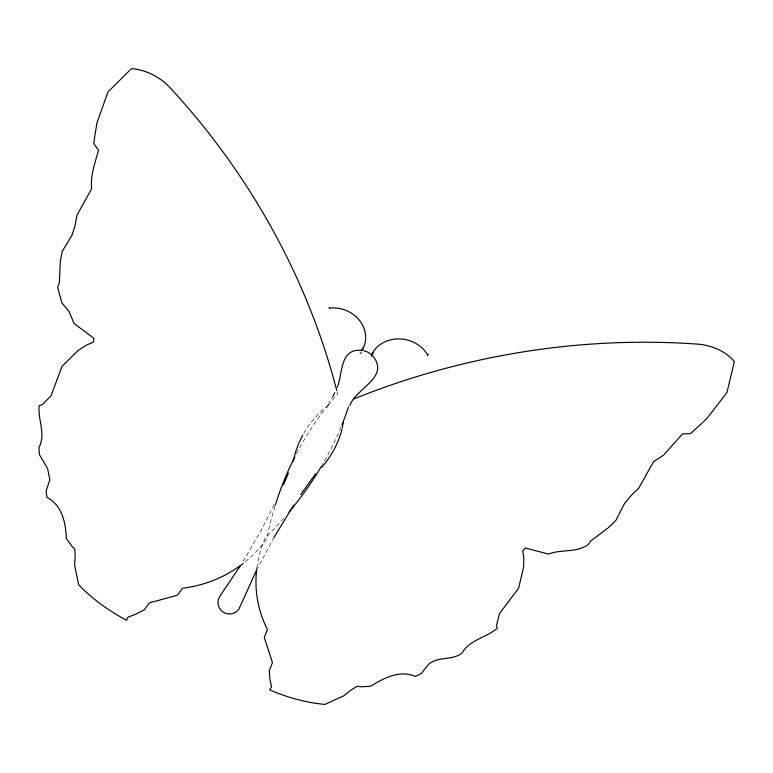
<?xml version="1.0" encoding="UTF-8"?>
<svg xmlns="http://www.w3.org/2000/svg" width="773" height="773" viewBox="0 0 773 773"><rect width="100%" height="100%" fill="white"/><g stroke="black" fill="none" stroke-linecap="round" stroke-linejoin="round"><path stroke-width="0.58" stroke-dasharray="3.87 2.9" d="M360.682 353.164C358.286 351.377 361.899 355.773 361.822 351.348M274.26 504.614L261.129 530.336L242.422 562.58M256.472 570.455L273.806 537.776M333.627 395.138L328.873 402.569M303.799 433.353C309.036 423.121 317.355 415.275 325.278 407.207M337.038 391.582A649.069 575.499 46.5 0 1 337.627 393.901A372.683 330.448 46.5 0 0 329.665 403.264M274.917 506.373A372.683 330.448 46.5 0 0 266.811 538.771A149.856 132.869 46.5 0 1 244.026 562.783M296.407 453.828A372.683 330.448 46.5 0 1 325.481 408.511M256.907 567.846A149.856 124.385 -13.2 0 1 265.149 537.96A372.683 309.335 -13.2 0 0 284.532 517.33M341.028 427.063A372.683 309.335 -13.2 0 1 322.128 465.066"/><path stroke-width="1.16" d="M329.395 308.012L329.327 307.528L329.395 308.012A31.384 27.886 13.6 0 1 365.658 336.738M342.255 427.517L343.27 422.734M293.218 461.355L295.47 452.302L298.668 443.518L302.784 435.102M342.033 429.005C338.603 443.113 331.259 456.07 322.003 467.172M337.25 387.244C343.009 373.649 339.434 348.381 361.445 350.353M283.469 484.729L288.464 473.086M256.472 570.455L239.06 608.728L237.437 610.854L234.113 613.057L230.412 614.023L225.813 613.511L221.957 611.356L219.117 607.694L217.996 604.032L218.15 600.051L219.774 596.379L240.567 565.498M371.475 356.237L373.378 352.362M333.057 396.114L334.854 392.616M273.942 537.515L293.798 505.011M349.869 405.535C355.938 387.93 390.288 377.475 372.76 355.851M361.049 350.826L362.769 348.063M300.832 494.469L315.519 473.849M363.262 350.527L367.388 351.928L371.253 354.411M371.398 355.02A31.384 27.886 13.6 0 1 398.52 338.893A31.384 27.886 13.6 0 1 427.682 354.875M365.668 337.82A31.384 27.886 13.6 0 1 362.141 350.227M336.738 390.423A649.069 575.499 46.5 0 0 170.582 88.238A56.729 50.293 46.5 0 0 131.487 68.594L108.007 91.91L96.983 122.781L94.451 138.338L93.794 143.643L98.529 150.252C95.108 162.832 90.228 175.597 91.639 188.776L76.981 215.174L75.107 225.426L72.102 234.953L62.159 251.486L60.284 261.738L59.376 282.628L57.598 287.218L61.898 302.852L69.164 311.79L74.092 323.539L94.074 338.468L93.272 342.197L86.74 344.951L78.305 350.246L61.995 366.373L51.076 395.747L42.206 404.762L39.21 405.699C37.529 419.739 46.303 434.03 38.872 447.615L39.452 454.717L47.607 468.573L49.849 479.888L46.071 491.087L46.911 497.348C62.236 505.291 65.734 522.79 66.343 538.559L72.237 546.724L74.71 548.927L75.203 555.661L74.575 564.947L78.643 584.755C92.383 599.075 109.003 610.902 126.53 620.323L127.989 617.192L136.367 613.975L144.396 609.723L149.344 602.892L177.423 595.2L182.515 588.253A149.856 132.869 46.5 0 0 243.099 563.507M275.256 505.281A372.683 330.448 46.5 0 1 294.861 456.843M326.177 407.632A372.683 330.448 46.5 0 1 328.96 404.134M353.957 398.916A649.069 538.742 -13.2 0 1 697.198 344.091A56.729 47.085 -13.2 0 1 734.35 361.493L726.92 392.607L706.561 418.947L690.569 433.576L682.482 433.962L663.572 455.142L653.465 461.742L638.798 488.13L631.106 495.551L624.603 503.387L615.82 520.49L608.129 527.911L590.91 540.868L587.963 544.888C575.354 553.014 561.923 549.004 548.54 554.048L525.418 548.038L522.683 550.82L523.775 557.275L523.707 566.648L518.606 588.224L499.464 613.598L496.479 625.473L497.261 628.246C486.265 637.773 469.646 639.561 461.935 653.156C452.311 660.712 438.629 656.151 428.851 664.026L421.343 673.409L415.603 676.481C399.757 669.64 383.862 677.969 370.499 686.337L360.498 686.772L357.339 686.24L351.377 689.835L343.84 695.768L324.921 704.406C306.002 702.705 287.17 697.449 269.68 689.874L271.565 686.946L269.893 678.849L269.284 670.394L272.473 662.712L264.25 637.387L267.458 629.522A149.856 124.385 -13.2 0 1 256.762 568.967M348.507 407.042A372.683 309.335 -13.2 0 1 341.869 425.015M321.558 466.051A372.683 309.335 -13.2 0 1 289.083 511.997M427.295 355.087L428.068 354.604L427.295 355.087"/></g></svg>
